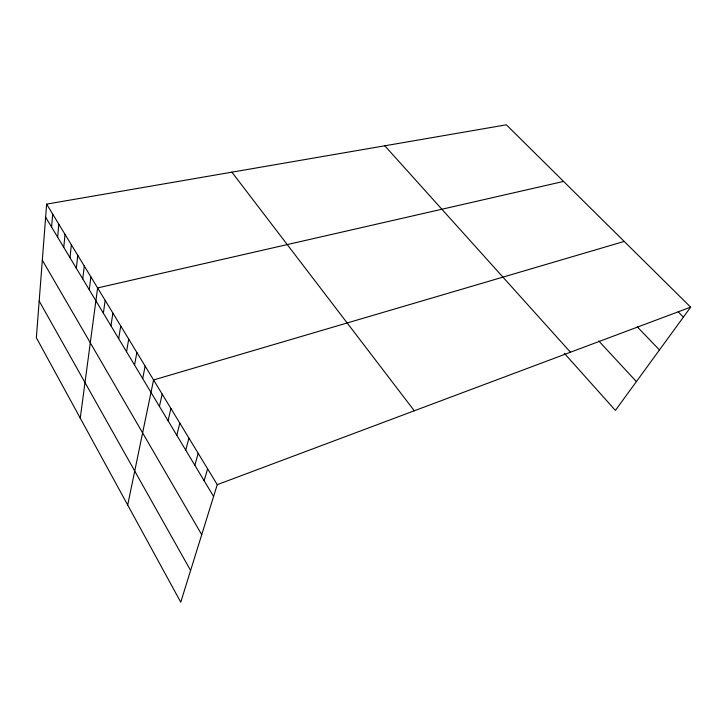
<?xml version="1.0" encoding="UTF-8"?>
<svg xmlns="http://www.w3.org/2000/svg" width="727" height="727" viewBox="0 0 727 727"><rect width="100%" height="100%" fill="white"/><g stroke="black" fill="none" stroke-linecap="round" stroke-linejoin="round"><path stroke-width="1.09" d="M46.637 204.123L36.35 337.737L180.75 602.183L217.255 484.673L46.637 204.123L506.365 124.817L690.65 307.157L615.405 410.401L564.325 353.304M51.59 227.115L52.68 214.056M57.642 237.175L58.805 224.134M63.776 247.38L65.03 234.367M70.01 257.74L71.346 244.763M76.335 268.254L77.762 255.304M82.76 278.932L84.277 266.018M89.276 289.773L90.893 276.887M80.252 418.134L97.609 287.937L563.57 181.423M103.361 313.183L105.179 300.396M110.958 325.814L112.894 313.064M118.683 338.655L120.737 325.969M126.543 351.732L128.724 339.1M134.55 365.036L136.858 352.477M142.701 378.585L145.136 366.09M127.698 505.02L153.57 379.957L624.22 241.428M159.449 406.429L162.157 394.079M168.055 420.733L170.909 408.465M176.825 435.309L179.823 423.132M185.758 450.167L188.911 438.072M194.854 465.298L198.18 453.312M204.133 480.72L207.622 468.842M217.255 484.673L690.65 307.157M678.173 311.847L683.416 317.09M637.315 326.905L659.453 349.96M598.766 340.963L636.389 381.611M384.81 145.791L570.477 352.222M231.886 172.163L414.299 410.782M45.628 217.209L213.593 496.45M42.32 260.166L201.715 534.681M39.176 301.023L190.601 570.477"/></g></svg>
